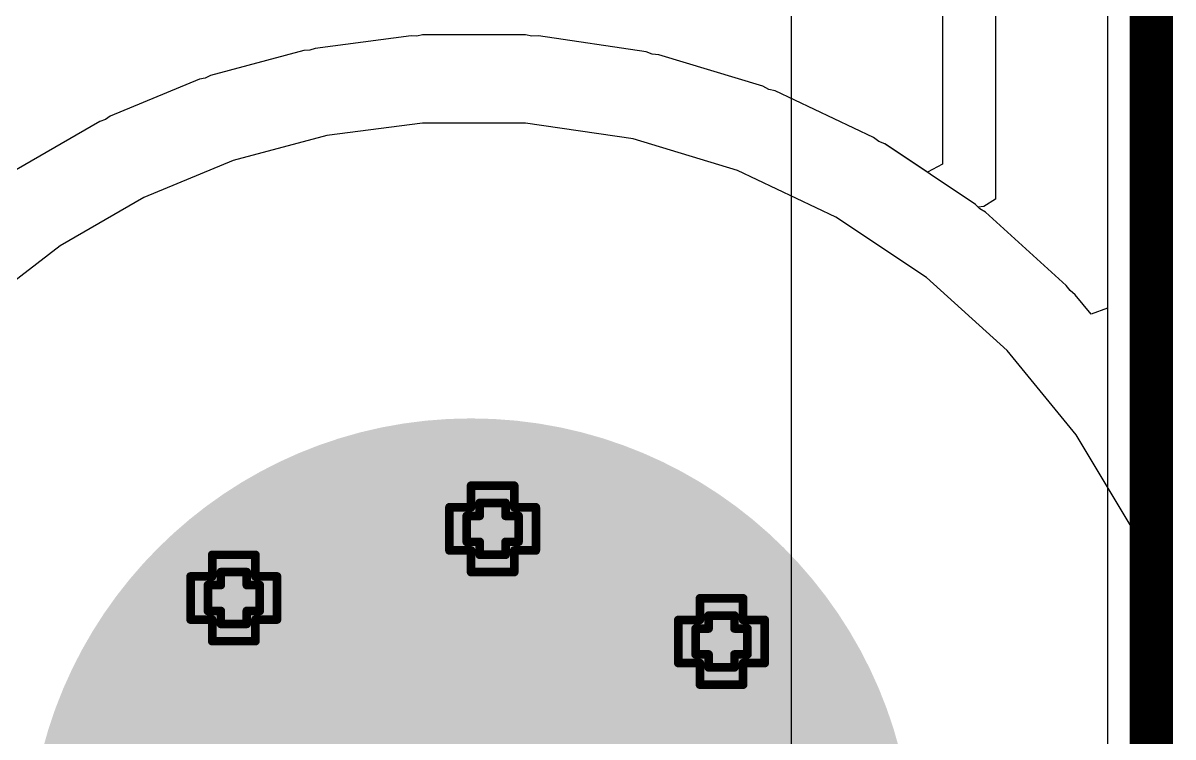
# Model space of a CAD drawing. Header units: inches. Extents: x -3 to 5259, y -3 to 5282.
# Drawn here: x 140.64 to 147.4, y 2 to 6.21 of the extents above; entities that cross this region are included whole.
import ezdxf

# ---------------------------------------------------------------- set-up
doc = ezdxf.new("R2010")
doc.units = ezdxf.units.IN
for name, color, linetype in [('Board Outline', 216, 'Continuous'), ('Bottom Layer', 5, 'Continuous'), ('Bottom Solder', 6, 'Continuous'), ('Drill Drawing', 1, 'Continuous'), ('Layer 1', 16, 'Continuous'), ('Layer 2', 76, 'Continuous'), ('Multi-Layer', 9, 'Continuous'), ('Pad Holes', 156, 'Continuous'), ('Top Layer', 1, 'Continuous'), ('Top Solder', 216, 'Continuous'), ('Via Holes', 16, 'Continuous')]:
    doc.layers.add(name, color=color, linetype=linetype)

msp = doc.modelspace()

# ---------------------------------------------------------------- hatches: boundary and pattern name
at = {"layer": 'Bottom Layer'}
h = msp.add_hatch(color=5, dxfattribs=at)
edge = h.paths.add_edge_path()
edge.add_arc((143.2777, 1.2777), 2.5, 0, 360)
h = msp.add_hatch(color=5, dxfattribs=at)
edge = h.paths.add_edge_path()
edge.add_arc((143.4047, 3.2293), 0.3, 0, 360)
h = msp.add_hatch(color=5, dxfattribs=at)
edge = h.paths.add_edge_path()
edge.add_arc((141.8829, 2.8225), 0.3, 0, 360)
h = msp.add_hatch(color=5, dxfattribs=at)
edge = h.paths.add_edge_path()
edge.add_arc((144.7504, 2.5667), 0.3, 0, 360)
at = {"layer": 'Bottom Solder'}
h = msp.add_hatch(color=6, dxfattribs=at)
edge = h.paths.add_edge_path()
edge.add_arc((143.2777, 1.2777), 2.6016, 0, 360)
h = msp.add_hatch(color=6, dxfattribs=at)
edge = h.paths.add_edge_path()
edge.add_arc((143.4047, 3.2293), 0.4016, 0, 360)
h = msp.add_hatch(color=6, dxfattribs=at)
edge = h.paths.add_edge_path()
edge.add_arc((141.8829, 2.8225), 0.4016, 0, 360)
h = msp.add_hatch(color=6, dxfattribs=at)
edge = h.paths.add_edge_path()
edge.add_arc((144.7504, 2.5667), 0.4016, 0, 360)
at = {"layer": 'Layer 1'}
h = msp.add_hatch(color=16, dxfattribs=at)
edge = h.paths.add_edge_path()
edge.add_arc((143.2777, 1.2777), 2.5, 0, 360)
h = msp.add_hatch(color=16, dxfattribs=at)
edge = h.paths.add_edge_path()
edge.add_arc((143.4047, 3.2293), 0.3, 0, 360)
h = msp.add_hatch(color=16, dxfattribs=at)
edge = h.paths.add_edge_path()
edge.add_arc((141.8829, 2.8225), 0.3, 0, 360)
h = msp.add_hatch(color=16, dxfattribs=at)
edge = h.paths.add_edge_path()
edge.add_arc((144.7504, 2.5667), 0.3, 0, 360)
at = {"layer": 'Layer 2'}
h = msp.add_hatch(color=76, dxfattribs=at)
edge = h.paths.add_edge_path()
edge.add_arc((143.2777, 1.2777), 2.5, 0, 360)
h = msp.add_hatch(color=76, dxfattribs=at)
edge = h.paths.add_edge_path()
edge.add_arc((143.4047, 3.2293), 0.3, 0, 360)
h = msp.add_hatch(color=76, dxfattribs=at)
edge = h.paths.add_edge_path()
edge.add_arc((141.8829, 2.8225), 0.3, 0, 360)
h = msp.add_hatch(color=76, dxfattribs=at)
edge = h.paths.add_edge_path()
edge.add_arc((144.7504, 2.5667), 0.3, 0, 360)
at = {"layer": 'Multi-Layer'}
h = msp.add_hatch(color=9, dxfattribs=at)
edge = h.paths.add_edge_path()
edge.add_arc((143.2777, 1.2777), 2.5, 0, 360)
at = {"layer": 'Pad Holes'}
h = msp.add_hatch(color=7, dxfattribs=at)
edge = h.paths.add_edge_path()
edge.add_arc((143.2777, 1.2777), 1.55, 0, 360)
at = {"layer": 'Top Layer'}
h = msp.add_hatch(color=1, dxfattribs=at)
edge = h.paths.add_edge_path()
edge.add_arc((143.2777, 1.2777), 2.5, 0, 360)
h = msp.add_hatch(color=1, dxfattribs=at)
edge = h.paths.add_edge_path()
edge.add_arc((143.4047, 3.2293), 0.3, 0, 360)
h = msp.add_hatch(color=1, dxfattribs=at)
edge = h.paths.add_edge_path()
edge.add_arc((141.8829, 2.8225), 0.3, 0, 360)
h = msp.add_hatch(color=1, dxfattribs=at)
edge = h.paths.add_edge_path()
edge.add_arc((144.7504, 2.5667), 0.3, 0, 360)
at = {"layer": 'Top Solder'}
h = msp.add_hatch(color=216, dxfattribs=at)
edge = h.paths.add_edge_path()
edge.add_arc((143.2777, 1.2777), 2.6016, 0, 360)
h = msp.add_hatch(color=216, dxfattribs=at)
edge = h.paths.add_edge_path()
edge.add_arc((143.4047, 3.2293), 0.4016, 0, 360)
h = msp.add_hatch(color=216, dxfattribs=at)
edge = h.paths.add_edge_path()
edge.add_arc((141.8829, 2.8225), 0.4016, 0, 360)
h = msp.add_hatch(color=216, dxfattribs=at)
edge = h.paths.add_edge_path()
edge.add_arc((144.7504, 2.5667), 0.4016, 0, 360)
at = {"layer": 'Via Holes'}
h = msp.add_hatch(color=7, dxfattribs=at)
edge = h.paths.add_edge_path()
edge.add_arc((143.4047, 3.2293), 0.15, 0, 360)
h = msp.add_hatch(color=7, dxfattribs=at)
edge = h.paths.add_edge_path()
edge.add_arc((141.8829, 2.8225), 0.15, 0, 360)
h = msp.add_hatch(color=7, dxfattribs=at)
edge = h.paths.add_edge_path()
edge.add_arc((144.7504, 2.5667), 0.15, 0, 360)

# ---------------------------------------------------------------- linework, layer by layer
at = {"layer": 'Board Outline'}
msp.add_lwpolyline([(147.2777, -2.7223, 0.254, 0.254, 0), (147.2777, 107.2777, 0.254, 0.254, 0)], format="xyseb", dxfattribs=at)
at = {"layer": 'Bottom Layer'}
for p, q in [((146.3616, 99.4072), (146.3616, 5.17)), ((146.05, 99.1957), (146.05, 5.3753)), ((142.9256, 6.1309), (142.3616, 6.0566)), ((142.9256, 6.1309), (142.3616, 6.0566)), ((142.9597, 6.1286), (142.9256, 6.1309)), ((142.9597, 6.1286), (142.9256, 6.1309)), ((142.9932, 6.1353), (142.9597, 6.1286)), ((142.9932, 6.1353), (142.9597, 6.1286)), ((143.2777, 6.1353), (142.9932, 6.1353)), ((143.2777, 6.1353), (142.9932, 6.1353)), ((143.5978, 6.1353), (143.2777, 6.1353)), ((143.5978, 6.1353), (143.2777, 6.1353)), ((143.6354, 6.1278), (143.5978, 6.1353)), ((143.6354, 6.1278), (143.5978, 6.1353)), ((143.6738, 6.1297), (143.6354, 6.1278)), ((143.6738, 6.1297), (143.6354, 6.1278)), ((144.3071, 6.0358), (143.6738, 6.1297)), ((144.3071, 6.0358), (143.6738, 6.1297)), ((142.2952, 6.0434), (141.7457, 5.8962)), ((142.2952, 6.0434), (141.7457, 5.8962)), ((142.3293, 6.0456), (142.2952, 6.0434)), ((142.3293, 6.0456), (142.2952, 6.0434)), ((142.3616, 6.0566), (142.3293, 6.0456)), ((142.3616, 6.0566), (142.3293, 6.0456)), ((144.3432, 6.0228), (144.3071, 6.0358)), ((144.3432, 6.0228), (144.3071, 6.0358)), ((144.3815, 6.0191), (144.3432, 6.0228)), ((144.3815, 6.0191), (144.3432, 6.0228)), ((144.9941, 5.8332), (144.3815, 6.0191)), ((144.9941, 5.8332), (144.3815, 6.0191)), ((141.7457, 5.8962), (141.715, 5.881)), ((141.7457, 5.8962), (141.715, 5.881)), ((141.6815, 5.8744), (141.156, 5.6567)), ((141.6815, 5.8744), (141.156, 5.6567)), ((141.715, 5.881), (141.6815, 5.8744)), ((141.715, 5.881), (141.6815, 5.8744)), ((145.028, 5.8151), (144.9941, 5.8332)), ((145.028, 5.8151), (144.9941, 5.8332)), ((145.0652, 5.8058), (145.028, 5.8151)), ((145.0652, 5.8058), (145.028, 5.8151)), ((145.644, 5.532), (145.0652, 5.8058)), ((145.644, 5.532), (145.0652, 5.8058)), ((141.0952, 5.6267), (140.6025, 5.3423)), ((141.0952, 5.6267), (140.6025, 5.3423)), ((141.1276, 5.6377), (141.0952, 5.6267)), ((141.1276, 5.6377), (141.0952, 5.6267)), ((141.156, 5.6567), (141.1276, 5.6377)), ((141.156, 5.6567), (141.1276, 5.6377)), ((142.9932, 5.6173), (142.4292, 5.5431)), ((143.2777, 5.6173), (142.9932, 5.6173)), ((143.5978, 5.6173), (143.2777, 5.6173)), ((144.2311, 5.5234), (143.5978, 5.6173)), ((142.4292, 5.5431), (141.8797, 5.3959)), ((144.8438, 5.3376), (144.2311, 5.5234)), ((145.6748, 5.5092), (145.644, 5.532)), ((145.6748, 5.5092), (145.644, 5.532)), ((145.7103, 5.4945), (145.6748, 5.5092)), ((145.7103, 5.4945), (145.6748, 5.5092)), ((146.2426, 5.1388), (145.7103, 5.4945)), ((145.9604, 5.3274), (145.7103, 5.4945)), ((141.8797, 5.3959), (141.3542, 5.1782)), ((146.05, 5.3753), (145.9604, 5.3274)), ((145.4225, 5.0638), (144.8438, 5.3376)), ((141.3542, 5.1782), (140.8615, 4.8937)), ((146.26, 5.1214), (146.2426, 5.1388)), ((146.3616, 5.17), (146.2919, 5.1257)), ((146.2919, 5.1257), (146.26, 5.1214)), ((145.9548, 4.7081), (145.4225, 5.0638)), ((140.8615, 4.8937), (140.4102, 4.5474)), ((146.4292, 4.2782), (145.9548, 4.7081)), ((146.8354, 3.7833), (146.4292, 4.2782)), ((147.1645, 3.2341), (146.8354, 3.7833)), ((147.287, 2.9384), (147.1645, 3.2341)), ((147.287, -2.713), (147.287, 2.9384))]:
    msp.add_line(p, q, dxfattribs=at)
at = {"layer": 'Bottom Solder'}
for p, q in [((142.9932, 5.6173), (142.4292, 5.5431)), ((143.2777, 5.6173), (142.9932, 5.6173)), ((143.5978, 5.6173), (143.2777, 5.6173)), ((144.2311, 5.5234), (143.5978, 5.6173)), ((142.4292, 5.5431), (141.8797, 5.3959)), ((144.8438, 5.3376), (144.2311, 5.5234)), ((141.8797, 5.3959), (141.3542, 5.1782)), ((145.4225, 5.0638), (144.8438, 5.3376)), ((141.3542, 5.1782), (140.8615, 4.8937)), ((145.9548, 4.7081), (145.4225, 5.0638)), ((140.8615, 4.8937), (140.4102, 4.5474)), ((146.4292, 4.2782), (145.9548, 4.7081)), ((146.8354, 3.7833), (146.4292, 4.2782)), ((147.1645, 3.2341), (146.8354, 3.7833)), ((147.287, 2.9384), (147.1645, 3.2341)), ((147.287, -2.713), (147.287, 2.9384))]:
    msp.add_line(p, q, dxfattribs=at)
at = {"layer": 'Drill Drawing'}
for points in [[(143.2777, 3.3563, 0.0508, 0.0508, 0), (143.2777, 3.4833, 0.0508, 0.0508, 0)], [(143.2777, 3.4833, 0.0508, 0.0508, 0), (143.5317, 3.4833, 0.0508, 0.0508, 0)], [(143.5317, 3.3563, 0.0508, 0.0508, 0), (143.5317, 3.4833, 0.0508, 0.0508, 0)], [(143.1507, 3.1023, 0.0508, 0.0508, 0), (143.1507, 3.3563, 0.0508, 0.0508, 0)], [(143.1507, 3.3563, 0.0508, 0.0508, 0), (143.2777, 3.3563, 0.0508, 0.0508, 0)], [(143.3285, 3.3055, 0.0508, 0.0508, 0), (143.3285, 3.3817, 0.0508, 0.0508, 0)], [(143.3285, 3.3817, 0.0508, 0.0508, 0), (143.4809, 3.3817, 0.0508, 0.0508, 0)], [(143.4809, 3.3055, 0.0508, 0.0508, 0), (143.4809, 3.3817, 0.0508, 0.0508, 0)], [(143.5317, 3.3563, 0.0508, 0.0508, 0), (143.6587, 3.3563, 0.0508, 0.0508, 0)], [(143.6587, 3.1023, 0.0508, 0.0508, 0), (143.6587, 3.3563, 0.0508, 0.0508, 0)], [(143.2523, 3.1531, 0.0508, 0.0508, 0), (143.2523, 3.3055, 0.0508, 0.0508, 0)], [(143.2523, 3.3055, 0.0508, 0.0508, 0), (143.3285, 3.3055, 0.0508, 0.0508, 0)], [(143.4809, 3.3055, 0.0508, 0.0508, 0), (143.5571, 3.3055, 0.0508, 0.0508, 0)], [(143.5571, 3.1531, 0.0508, 0.0508, 0), (143.5571, 3.3055, 0.0508, 0.0508, 0)], [(143.2523, 3.1531, 0.0508, 0.0508, 0), (143.3285, 3.1531, 0.0508, 0.0508, 0)], [(143.3285, 3.0769, 0.0508, 0.0508, 0), (143.3285, 3.1531, 0.0508, 0.0508, 0)], [(143.4809, 3.1531, 0.0508, 0.0508, 0), (143.5571, 3.1531, 0.0508, 0.0508, 0)], [(143.4809, 3.0769, 0.0508, 0.0508, 0), (143.4809, 3.1531, 0.0508, 0.0508, 0)], [(143.1507, 3.1023, 0.0508, 0.0508, 0), (143.2777, 3.1023, 0.0508, 0.0508, 0)], [(143.2777, 2.9753, 0.0508, 0.0508, 0), (143.2777, 3.1023, 0.0508, 0.0508, 0)], [(143.5317, 3.1023, 0.0508, 0.0508, 0), (143.6587, 3.1023, 0.0508, 0.0508, 0)], [(143.5317, 2.9753, 0.0508, 0.0508, 0), (143.5317, 3.1023, 0.0508, 0.0508, 0)], [(141.7559, 2.9495, 0.0508, 0.0508, 0), (141.7559, 3.0765, 0.0508, 0.0508, 0)], [(141.7559, 3.0765, 0.0508, 0.0508, 0), (142.0099, 3.0765, 0.0508, 0.0508, 0)], [(142.0099, 2.9495, 0.0508, 0.0508, 0), (142.0099, 3.0765, 0.0508, 0.0508, 0)], [(143.3285, 3.0769, 0.0508, 0.0508, 0), (143.4809, 3.0769, 0.0508, 0.0508, 0)], [(141.8067, 2.8987, 0.0508, 0.0508, 0), (141.8067, 2.9749, 0.0508, 0.0508, 0)], [(141.8067, 2.9749, 0.0508, 0.0508, 0), (141.9591, 2.9749, 0.0508, 0.0508, 0)], [(141.9591, 2.8987, 0.0508, 0.0508, 0), (141.9591, 2.9749, 0.0508, 0.0508, 0)], [(143.2777, 2.9753, 0.0508, 0.0508, 0), (143.5317, 2.9753, 0.0508, 0.0508, 0)], [(141.6289, 2.6955, 0.0508, 0.0508, 0), (141.6289, 2.9495, 0.0508, 0.0508, 0)], [(141.6289, 2.9495, 0.0508, 0.0508, 0), (141.7559, 2.9495, 0.0508, 0.0508, 0)], [(141.7305, 2.7463, 0.0508, 0.0508, 0), (141.7305, 2.8987, 0.0508, 0.0508, 0)], [(141.7305, 2.8987, 0.0508, 0.0508, 0), (141.8067, 2.8987, 0.0508, 0.0508, 0)], [(141.9591, 2.8987, 0.0508, 0.0508, 0), (142.0353, 2.8987, 0.0508, 0.0508, 0)], [(142.0099, 2.9495, 0.0508, 0.0508, 0), (142.1369, 2.9495, 0.0508, 0.0508, 0)], [(142.0353, 2.7463, 0.0508, 0.0508, 0), (142.0353, 2.8987, 0.0508, 0.0508, 0)], [(142.1369, 2.6955, 0.0508, 0.0508, 0), (142.1369, 2.9495, 0.0508, 0.0508, 0)], [(144.6234, 2.6937, 0.0508, 0.0508, 0), (144.6234, 2.8207, 0.0508, 0.0508, 0)], [(144.6234, 2.8207, 0.0508, 0.0508, 0), (144.8774, 2.8207, 0.0508, 0.0508, 0)], [(144.8774, 2.6937, 0.0508, 0.0508, 0), (144.8774, 2.8207, 0.0508, 0.0508, 0)], [(141.6289, 2.6955, 0.0508, 0.0508, 0), (141.7559, 2.6955, 0.0508, 0.0508, 0)], [(141.7305, 2.7463, 0.0508, 0.0508, 0), (141.8067, 2.7463, 0.0508, 0.0508, 0)], [(141.7559, 2.5685, 0.0508, 0.0508, 0), (141.7559, 2.6955, 0.0508, 0.0508, 0)], [(141.8067, 2.6701, 0.0508, 0.0508, 0), (141.8067, 2.7463, 0.0508, 0.0508, 0)], [(141.9591, 2.7463, 0.0508, 0.0508, 0), (142.0353, 2.7463, 0.0508, 0.0508, 0)], [(141.9591, 2.6701, 0.0508, 0.0508, 0), (141.9591, 2.7463, 0.0508, 0.0508, 0)], [(142.0099, 2.6955, 0.0508, 0.0508, 0), (142.1369, 2.6955, 0.0508, 0.0508, 0)], [(142.0099, 2.5685, 0.0508, 0.0508, 0), (142.0099, 2.6955, 0.0508, 0.0508, 0)], [(144.4964, 2.4397, 0.0508, 0.0508, 0), (144.4964, 2.6937, 0.0508, 0.0508, 0)], [(144.4964, 2.6937, 0.0508, 0.0508, 0), (144.6234, 2.6937, 0.0508, 0.0508, 0)], [(144.6742, 2.6429, 0.0508, 0.0508, 0), (144.6742, 2.7191, 0.0508, 0.0508, 0)], [(144.6742, 2.7191, 0.0508, 0.0508, 0), (144.8266, 2.7191, 0.0508, 0.0508, 0)], [(144.8266, 2.6429, 0.0508, 0.0508, 0), (144.8266, 2.7191, 0.0508, 0.0508, 0)], [(144.8774, 2.6937, 0.0508, 0.0508, 0), (145.0044, 2.6937, 0.0508, 0.0508, 0)], [(145.0044, 2.4397, 0.0508, 0.0508, 0), (145.0044, 2.6937, 0.0508, 0.0508, 0)], [(141.8067, 2.6701, 0.0508, 0.0508, 0), (141.9591, 2.6701, 0.0508, 0.0508, 0)], [(144.598, 2.4905, 0.0508, 0.0508, 0), (144.598, 2.6429, 0.0508, 0.0508, 0)], [(144.598, 2.6429, 0.0508, 0.0508, 0), (144.6742, 2.6429, 0.0508, 0.0508, 0)], [(144.8266, 2.6429, 0.0508, 0.0508, 0), (144.9028, 2.6429, 0.0508, 0.0508, 0)], [(144.9028, 2.4905, 0.0508, 0.0508, 0), (144.9028, 2.6429, 0.0508, 0.0508, 0)], [(141.7559, 2.5685, 0.0508, 0.0508, 0), (142.0099, 2.5685, 0.0508, 0.0508, 0)], [(144.598, 2.4905, 0.0508, 0.0508, 0), (144.6742, 2.4905, 0.0508, 0.0508, 0)], [(144.6742, 2.4143, 0.0508, 0.0508, 0), (144.6742, 2.4905, 0.0508, 0.0508, 0)], [(144.8266, 2.4905, 0.0508, 0.0508, 0), (144.9028, 2.4905, 0.0508, 0.0508, 0)], [(144.8266, 2.4143, 0.0508, 0.0508, 0), (144.8266, 2.4905, 0.0508, 0.0508, 0)], [(144.4964, 2.4397, 0.0508, 0.0508, 0), (144.6234, 2.4397, 0.0508, 0.0508, 0)], [(144.6234, 2.3127, 0.0508, 0.0508, 0), (144.6234, 2.4397, 0.0508, 0.0508, 0)], [(144.6742, 2.4143, 0.0508, 0.0508, 0), (144.8266, 2.4143, 0.0508, 0.0508, 0)], [(144.8774, 2.4397, 0.0508, 0.0508, 0), (145.0044, 2.4397, 0.0508, 0.0508, 0)], [(144.8774, 2.3127, 0.0508, 0.0508, 0), (144.8774, 2.4397, 0.0508, 0.0508, 0)], [(144.6234, 2.3127, 0.0508, 0.0508, 0), (144.8774, 2.3127, 0.0508, 0.0508, 0)]]:
    msp.add_lwpolyline(points, format="xyseb", dxfattribs=at)
for points in [[(143.265, 3.4833, 0.0254, 0.0254, 1), (143.2904, 3.4833, 0.0254, 0.0254, 1)], [(143.265, 3.4833, 0.0254, 0.0254, 1), (143.2904, 3.4833, 0.0254, 0.0254, 1)], [(143.519, 3.4833, 0.0254, 0.0254, 1), (143.5444, 3.4833, 0.0254, 0.0254, 1)], [(143.519, 3.4833, 0.0254, 0.0254, 1), (143.5444, 3.4833, 0.0254, 0.0254, 1)], [(143.138, 3.3563, 0.0254, 0.0254, 1), (143.1634, 3.3563, 0.0254, 0.0254, 1)], [(143.138, 3.3563, 0.0254, 0.0254, 1), (143.1634, 3.3563, 0.0254, 0.0254, 1)], [(143.265, 3.3563, 0.0254, 0.0254, 1), (143.2904, 3.3563, 0.0254, 0.0254, 1)], [(143.265, 3.3563, 0.0254, 0.0254, 1), (143.2904, 3.3563, 0.0254, 0.0254, 1)], [(143.3158, 3.3817, 0.0254, 0.0254, 1), (143.3412, 3.3817, 0.0254, 0.0254, 1)], [(143.3158, 3.3817, 0.0254, 0.0254, 1), (143.3412, 3.3817, 0.0254, 0.0254, 1)], [(143.4682, 3.3817, 0.0254, 0.0254, 1), (143.4936, 3.3817, 0.0254, 0.0254, 1)], [(143.4682, 3.3817, 0.0254, 0.0254, 1), (143.4936, 3.3817, 0.0254, 0.0254, 1)], [(143.519, 3.3563, 0.0254, 0.0254, 1), (143.5444, 3.3563, 0.0254, 0.0254, 1)], [(143.519, 3.3563, 0.0254, 0.0254, 1), (143.5444, 3.3563, 0.0254, 0.0254, 1)], [(143.646, 3.3563, 0.0254, 0.0254, 1), (143.6714, 3.3563, 0.0254, 0.0254, 1)], [(143.646, 3.3563, 0.0254, 0.0254, 1), (143.6714, 3.3563, 0.0254, 0.0254, 1)], [(143.2396, 3.3055, 0.0254, 0.0254, 1), (143.265, 3.3055, 0.0254, 0.0254, 1)], [(143.2396, 3.3055, 0.0254, 0.0254, 1), (143.265, 3.3055, 0.0254, 0.0254, 1)], [(143.3158, 3.3055, 0.0254, 0.0254, 1), (143.3412, 3.3055, 0.0254, 0.0254, 1)], [(143.3158, 3.3055, 0.0254, 0.0254, 1), (143.3412, 3.3055, 0.0254, 0.0254, 1)], [(143.4682, 3.3055, 0.0254, 0.0254, 1), (143.4936, 3.3055, 0.0254, 0.0254, 1)], [(143.4682, 3.3055, 0.0254, 0.0254, 1), (143.4936, 3.3055, 0.0254, 0.0254, 1)], [(143.5444, 3.3055, 0.0254, 0.0254, 1), (143.5698, 3.3055, 0.0254, 0.0254, 1)], [(143.5444, 3.3055, 0.0254, 0.0254, 1), (143.5698, 3.3055, 0.0254, 0.0254, 1)], [(143.2396, 3.1531, 0.0254, 0.0254, 1), (143.265, 3.1531, 0.0254, 0.0254, 1)], [(143.2396, 3.1531, 0.0254, 0.0254, 1), (143.265, 3.1531, 0.0254, 0.0254, 1)], [(143.3158, 3.1531, 0.0254, 0.0254, 1), (143.3412, 3.1531, 0.0254, 0.0254, 1)], [(143.3158, 3.1531, 0.0254, 0.0254, 1), (143.3412, 3.1531, 0.0254, 0.0254, 1)], [(143.4682, 3.1531, 0.0254, 0.0254, 1), (143.4936, 3.1531, 0.0254, 0.0254, 1)], [(143.4682, 3.1531, 0.0254, 0.0254, 1), (143.4936, 3.1531, 0.0254, 0.0254, 1)], [(143.5444, 3.1531, 0.0254, 0.0254, 1), (143.5698, 3.1531, 0.0254, 0.0254, 1)], [(143.5444, 3.1531, 0.0254, 0.0254, 1), (143.5698, 3.1531, 0.0254, 0.0254, 1)], [(143.138, 3.1023, 0.0254, 0.0254, 1), (143.1634, 3.1023, 0.0254, 0.0254, 1)], [(143.138, 3.1023, 0.0254, 0.0254, 1), (143.1634, 3.1023, 0.0254, 0.0254, 1)], [(143.265, 3.1023, 0.0254, 0.0254, 1), (143.2904, 3.1023, 0.0254, 0.0254, 1)], [(143.265, 3.1023, 0.0254, 0.0254, 1), (143.2904, 3.1023, 0.0254, 0.0254, 1)], [(143.519, 3.1023, 0.0254, 0.0254, 1), (143.5444, 3.1023, 0.0254, 0.0254, 1)], [(143.519, 3.1023, 0.0254, 0.0254, 1), (143.5444, 3.1023, 0.0254, 0.0254, 1)], [(143.646, 3.1023, 0.0254, 0.0254, 1), (143.6714, 3.1023, 0.0254, 0.0254, 1)], [(143.646, 3.1023, 0.0254, 0.0254, 1), (143.6714, 3.1023, 0.0254, 0.0254, 1)], [(141.7432, 3.0765, 0.0254, 0.0254, 1), (141.7686, 3.0765, 0.0254, 0.0254, 1)], [(141.7432, 3.0765, 0.0254, 0.0254, 1), (141.7686, 3.0765, 0.0254, 0.0254, 1)], [(141.9972, 3.0765, 0.0254, 0.0254, 1), (142.0226, 3.0765, 0.0254, 0.0254, 1)], [(141.9972, 3.0765, 0.0254, 0.0254, 1), (142.0226, 3.0765, 0.0254, 0.0254, 1)], [(143.3158, 3.0769, 0.0254, 0.0254, 1), (143.3412, 3.0769, 0.0254, 0.0254, 1)], [(143.3158, 3.0769, 0.0254, 0.0254, 1), (143.3412, 3.0769, 0.0254, 0.0254, 1)], [(143.4682, 3.0769, 0.0254, 0.0254, 1), (143.4936, 3.0769, 0.0254, 0.0254, 1)], [(143.4682, 3.0769, 0.0254, 0.0254, 1), (143.4936, 3.0769, 0.0254, 0.0254, 1)], [(141.794, 2.9749, 0.0254, 0.0254, 1), (141.8194, 2.9749, 0.0254, 0.0254, 1)], [(141.794, 2.9749, 0.0254, 0.0254, 1), (141.8194, 2.9749, 0.0254, 0.0254, 1)], [(141.9464, 2.9749, 0.0254, 0.0254, 1), (141.9718, 2.9749, 0.0254, 0.0254, 1)], [(141.9464, 2.9749, 0.0254, 0.0254, 1), (141.9718, 2.9749, 0.0254, 0.0254, 1)], [(143.265, 2.9753, 0.0254, 0.0254, 1), (143.2904, 2.9753, 0.0254, 0.0254, 1)], [(143.265, 2.9753, 0.0254, 0.0254, 1), (143.2904, 2.9753, 0.0254, 0.0254, 1)], [(143.519, 2.9753, 0.0254, 0.0254, 1), (143.5444, 2.9753, 0.0254, 0.0254, 1)], [(143.519, 2.9753, 0.0254, 0.0254, 1), (143.5444, 2.9753, 0.0254, 0.0254, 1)], [(141.6162, 2.9495, 0.0254, 0.0254, 1), (141.6416, 2.9495, 0.0254, 0.0254, 1)], [(141.6162, 2.9495, 0.0254, 0.0254, 1), (141.6416, 2.9495, 0.0254, 0.0254, 1)], [(141.7178, 2.8987, 0.0254, 0.0254, 1), (141.7432, 2.8987, 0.0254, 0.0254, 1)], [(141.7178, 2.8987, 0.0254, 0.0254, 1), (141.7432, 2.8987, 0.0254, 0.0254, 1)], [(141.7432, 2.9495, 0.0254, 0.0254, 1), (141.7686, 2.9495, 0.0254, 0.0254, 1)], [(141.7432, 2.9495, 0.0254, 0.0254, 1), (141.7686, 2.9495, 0.0254, 0.0254, 1)], [(141.794, 2.8987, 0.0254, 0.0254, 1), (141.8194, 2.8987, 0.0254, 0.0254, 1)], [(141.794, 2.8987, 0.0254, 0.0254, 1), (141.8194, 2.8987, 0.0254, 0.0254, 1)], [(141.9464, 2.8987, 0.0254, 0.0254, 1), (141.9718, 2.8987, 0.0254, 0.0254, 1)], [(141.9464, 2.8987, 0.0254, 0.0254, 1), (141.9718, 2.8987, 0.0254, 0.0254, 1)], [(141.9972, 2.9495, 0.0254, 0.0254, 1), (142.0226, 2.9495, 0.0254, 0.0254, 1)], [(141.9972, 2.9495, 0.0254, 0.0254, 1), (142.0226, 2.9495, 0.0254, 0.0254, 1)], [(142.0226, 2.8987, 0.0254, 0.0254, 1), (142.048, 2.8987, 0.0254, 0.0254, 1)], [(142.0226, 2.8987, 0.0254, 0.0254, 1), (142.048, 2.8987, 0.0254, 0.0254, 1)], [(142.1242, 2.9495, 0.0254, 0.0254, 1), (142.1496, 2.9495, 0.0254, 0.0254, 1)], [(142.1242, 2.9495, 0.0254, 0.0254, 1), (142.1496, 2.9495, 0.0254, 0.0254, 1)], [(144.6107, 2.8207, 0.0254, 0.0254, 1), (144.6361, 2.8207, 0.0254, 0.0254, 1)], [(144.6107, 2.8207, 0.0254, 0.0254, 1), (144.6361, 2.8207, 0.0254, 0.0254, 1)], [(144.8647, 2.8207, 0.0254, 0.0254, 1), (144.8901, 2.8207, 0.0254, 0.0254, 1)], [(144.8647, 2.8207, 0.0254, 0.0254, 1), (144.8901, 2.8207, 0.0254, 0.0254, 1)], [(141.6162, 2.6955, 0.0254, 0.0254, 1), (141.6416, 2.6955, 0.0254, 0.0254, 1)], [(141.6162, 2.6955, 0.0254, 0.0254, 1), (141.6416, 2.6955, 0.0254, 0.0254, 1)], [(141.7178, 2.7463, 0.0254, 0.0254, 1), (141.7432, 2.7463, 0.0254, 0.0254, 1)], [(141.7178, 2.7463, 0.0254, 0.0254, 1), (141.7432, 2.7463, 0.0254, 0.0254, 1)], [(141.7432, 2.6955, 0.0254, 0.0254, 1), (141.7686, 2.6955, 0.0254, 0.0254, 1)], [(141.7432, 2.6955, 0.0254, 0.0254, 1), (141.7686, 2.6955, 0.0254, 0.0254, 1)], [(141.794, 2.7463, 0.0254, 0.0254, 1), (141.8194, 2.7463, 0.0254, 0.0254, 1)], [(141.794, 2.7463, 0.0254, 0.0254, 1), (141.8194, 2.7463, 0.0254, 0.0254, 1)], [(141.9464, 2.7463, 0.0254, 0.0254, 1), (141.9718, 2.7463, 0.0254, 0.0254, 1)], [(141.9464, 2.7463, 0.0254, 0.0254, 1), (141.9718, 2.7463, 0.0254, 0.0254, 1)], [(141.9972, 2.6955, 0.0254, 0.0254, 1), (142.0226, 2.6955, 0.0254, 0.0254, 1)], [(141.9972, 2.6955, 0.0254, 0.0254, 1), (142.0226, 2.6955, 0.0254, 0.0254, 1)], [(142.0226, 2.7463, 0.0254, 0.0254, 1), (142.048, 2.7463, 0.0254, 0.0254, 1)], [(142.0226, 2.7463, 0.0254, 0.0254, 1), (142.048, 2.7463, 0.0254, 0.0254, 1)], [(142.1242, 2.6955, 0.0254, 0.0254, 1), (142.1496, 2.6955, 0.0254, 0.0254, 1)], [(142.1242, 2.6955, 0.0254, 0.0254, 1), (142.1496, 2.6955, 0.0254, 0.0254, 1)], [(144.4837, 2.6937, 0.0254, 0.0254, 1), (144.5091, 2.6937, 0.0254, 0.0254, 1)], [(144.4837, 2.6937, 0.0254, 0.0254, 1), (144.5091, 2.6937, 0.0254, 0.0254, 1)], [(144.6107, 2.6937, 0.0254, 0.0254, 1), (144.6361, 2.6937, 0.0254, 0.0254, 1)], [(144.6107, 2.6937, 0.0254, 0.0254, 1), (144.6361, 2.6937, 0.0254, 0.0254, 1)], [(144.6615, 2.7191, 0.0254, 0.0254, 1), (144.6869, 2.7191, 0.0254, 0.0254, 1)], [(144.6615, 2.7191, 0.0254, 0.0254, 1), (144.6869, 2.7191, 0.0254, 0.0254, 1)], [(144.8139, 2.7191, 0.0254, 0.0254, 1), (144.8393, 2.7191, 0.0254, 0.0254, 1)], [(144.8139, 2.7191, 0.0254, 0.0254, 1), (144.8393, 2.7191, 0.0254, 0.0254, 1)], [(144.8647, 2.6937, 0.0254, 0.0254, 1), (144.8901, 2.6937, 0.0254, 0.0254, 1)], [(144.8647, 2.6937, 0.0254, 0.0254, 1), (144.8901, 2.6937, 0.0254, 0.0254, 1)], [(144.9917, 2.6937, 0.0254, 0.0254, 1), (145.0171, 2.6937, 0.0254, 0.0254, 1)], [(144.9917, 2.6937, 0.0254, 0.0254, 1), (145.0171, 2.6937, 0.0254, 0.0254, 1)], [(141.794, 2.6701, 0.0254, 0.0254, 1), (141.8194, 2.6701, 0.0254, 0.0254, 1)], [(141.794, 2.6701, 0.0254, 0.0254, 1), (141.8194, 2.6701, 0.0254, 0.0254, 1)], [(141.9464, 2.6701, 0.0254, 0.0254, 1), (141.9718, 2.6701, 0.0254, 0.0254, 1)], [(141.9464, 2.6701, 0.0254, 0.0254, 1), (141.9718, 2.6701, 0.0254, 0.0254, 1)], [(144.5853, 2.6429, 0.0254, 0.0254, 1), (144.6107, 2.6429, 0.0254, 0.0254, 1)], [(144.5853, 2.6429, 0.0254, 0.0254, 1), (144.6107, 2.6429, 0.0254, 0.0254, 1)], [(144.6615, 2.6429, 0.0254, 0.0254, 1), (144.6869, 2.6429, 0.0254, 0.0254, 1)], [(144.6615, 2.6429, 0.0254, 0.0254, 1), (144.6869, 2.6429, 0.0254, 0.0254, 1)], [(144.8139, 2.6429, 0.0254, 0.0254, 1), (144.8393, 2.6429, 0.0254, 0.0254, 1)], [(144.8139, 2.6429, 0.0254, 0.0254, 1), (144.8393, 2.6429, 0.0254, 0.0254, 1)], [(144.8901, 2.6429, 0.0254, 0.0254, 1), (144.9155, 2.6429, 0.0254, 0.0254, 1)], [(144.8901, 2.6429, 0.0254, 0.0254, 1), (144.9155, 2.6429, 0.0254, 0.0254, 1)], [(141.7432, 2.5685, 0.0254, 0.0254, 1), (141.7686, 2.5685, 0.0254, 0.0254, 1)], [(141.7432, 2.5685, 0.0254, 0.0254, 1), (141.7686, 2.5685, 0.0254, 0.0254, 1)], [(141.9972, 2.5685, 0.0254, 0.0254, 1), (142.0226, 2.5685, 0.0254, 0.0254, 1)], [(141.9972, 2.5685, 0.0254, 0.0254, 1), (142.0226, 2.5685, 0.0254, 0.0254, 1)], [(144.5853, 2.4905, 0.0254, 0.0254, 1), (144.6107, 2.4905, 0.0254, 0.0254, 1)], [(144.5853, 2.4905, 0.0254, 0.0254, 1), (144.6107, 2.4905, 0.0254, 0.0254, 1)], [(144.6615, 2.4905, 0.0254, 0.0254, 1), (144.6869, 2.4905, 0.0254, 0.0254, 1)], [(144.6615, 2.4905, 0.0254, 0.0254, 1), (144.6869, 2.4905, 0.0254, 0.0254, 1)], [(144.8139, 2.4905, 0.0254, 0.0254, 1), (144.8393, 2.4905, 0.0254, 0.0254, 1)], [(144.8139, 2.4905, 0.0254, 0.0254, 1), (144.8393, 2.4905, 0.0254, 0.0254, 1)], [(144.8901, 2.4905, 0.0254, 0.0254, 1), (144.9155, 2.4905, 0.0254, 0.0254, 1)], [(144.8901, 2.4905, 0.0254, 0.0254, 1), (144.9155, 2.4905, 0.0254, 0.0254, 1)], [(144.4837, 2.4397, 0.0254, 0.0254, 1), (144.5091, 2.4397, 0.0254, 0.0254, 1)], [(144.4837, 2.4397, 0.0254, 0.0254, 1), (144.5091, 2.4397, 0.0254, 0.0254, 1)], [(144.6107, 2.4397, 0.0254, 0.0254, 1), (144.6361, 2.4397, 0.0254, 0.0254, 1)], [(144.6107, 2.4397, 0.0254, 0.0254, 1), (144.6361, 2.4397, 0.0254, 0.0254, 1)], [(144.6615, 2.4143, 0.0254, 0.0254, 1), (144.6869, 2.4143, 0.0254, 0.0254, 1)], [(144.6615, 2.4143, 0.0254, 0.0254, 1), (144.6869, 2.4143, 0.0254, 0.0254, 1)], [(144.8139, 2.4143, 0.0254, 0.0254, 1), (144.8393, 2.4143, 0.0254, 0.0254, 1)], [(144.8139, 2.4143, 0.0254, 0.0254, 1), (144.8393, 2.4143, 0.0254, 0.0254, 1)], [(144.8647, 2.4397, 0.0254, 0.0254, 1), (144.8901, 2.4397, 0.0254, 0.0254, 1)], [(144.8647, 2.4397, 0.0254, 0.0254, 1), (144.8901, 2.4397, 0.0254, 0.0254, 1)], [(144.9917, 2.4397, 0.0254, 0.0254, 1), (145.0171, 2.4397, 0.0254, 0.0254, 1)], [(144.9917, 2.4397, 0.0254, 0.0254, 1), (145.0171, 2.4397, 0.0254, 0.0254, 1)], [(144.6107, 2.3127, 0.0254, 0.0254, 1), (144.6361, 2.3127, 0.0254, 0.0254, 1)], [(144.6107, 2.3127, 0.0254, 0.0254, 1), (144.6361, 2.3127, 0.0254, 0.0254, 1)], [(144.8647, 2.3127, 0.0254, 0.0254, 1), (144.8901, 2.3127, 0.0254, 0.0254, 1)], [(144.8647, 2.3127, 0.0254, 0.0254, 1), (144.8901, 2.3127, 0.0254, 0.0254, 1)]]:
    msp.add_lwpolyline(points, format="xyseb", close=True, dxfattribs=at)
at = {"layer": 'Layer 1'}
for p, q in [((147.0187, 107.0187), (147.0187, -2.4634)), ((145.161, -2.4634), (145.161, 44.2208)), ((147.0187, 7.4729), (147.0187, -2.4634))]:
    msp.add_line(p, q, dxfattribs=at)
at = {"layer": 'Top Layer'}
for p, q in [((147.0187, 8.5258), (147.0187, 4.5271)), ((142.9256, 6.1309), (142.3616, 6.0566)), ((142.9597, 6.1286), (142.9256, 6.1309)), ((142.9932, 6.1353), (142.9597, 6.1286)), ((143.2777, 6.1353), (142.9932, 6.1353)), ((143.5978, 6.1353), (143.2777, 6.1353)), ((143.6354, 6.1278), (143.5978, 6.1353)), ((143.6738, 6.1297), (143.6354, 6.1278)), ((144.3071, 6.0358), (143.6738, 6.1297)), ((142.2952, 6.0434), (141.7457, 5.8962)), ((142.3293, 6.0456), (142.2952, 6.0434)), ((142.3616, 6.0566), (142.3293, 6.0456)), ((144.3432, 6.0228), (144.3071, 6.0358)), ((144.3815, 6.0191), (144.3432, 6.0228)), ((144.9941, 5.8332), (144.3815, 6.0191)), ((141.7457, 5.8962), (141.715, 5.881)), ((141.6815, 5.8744), (141.156, 5.6567)), ((141.715, 5.881), (141.6815, 5.8744)), ((145.028, 5.8151), (144.9941, 5.8332)), ((145.0652, 5.8058), (145.028, 5.8151)), ((145.644, 5.532), (145.0652, 5.8058)), ((141.0952, 5.6267), (140.6025, 5.3423)), ((141.1276, 5.6377), (141.0952, 5.6267)), ((141.156, 5.6567), (141.1276, 5.6377)), ((142.9932, 5.6173), (142.4292, 5.5431)), ((143.2777, 5.6173), (142.9932, 5.6173)), ((143.5978, 5.6173), (143.2777, 5.6173)), ((144.2311, 5.5234), (143.5978, 5.6173)), ((142.4292, 5.5431), (141.8797, 5.3959)), ((144.8438, 5.3376), (144.2311, 5.5234)), ((145.6748, 5.5092), (145.644, 5.532)), ((145.7103, 5.4945), (145.6748, 5.5092)), ((146.2426, 5.1388), (145.7103, 5.4945)), ((141.8797, 5.3959), (141.3542, 5.1782)), ((145.4225, 5.0638), (144.8438, 5.3376)), ((141.3542, 5.1782), (140.8615, 4.8937)), ((146.2697, 5.1116), (146.2426, 5.1388)), ((146.3027, 5.0919), (146.2697, 5.1116)), ((146.7771, 4.662), (146.3027, 5.0919)), ((145.9548, 4.7081), (145.4225, 5.0638)), ((140.8615, 4.8937), (140.4102, 4.5474)), ((146.4292, 4.2782), (145.9548, 4.7081)), ((146.7999, 4.6311), (146.7771, 4.662)), ((146.8296, 4.6068), (146.7999, 4.6311)), ((146.9231, 4.4929), (146.8296, 4.6068)), ((147.0187, 4.5271), (146.9231, 4.4929)), ((146.8354, 3.7833), (146.4292, 4.2782)), ((147.1645, 3.2341), (146.8354, 3.7833)), ((147.287, 2.9384), (147.1645, 3.2341)), ((147.287, -2.713), (147.287, 2.9384))]:
    msp.add_line(p, q, dxfattribs=at)
at = {"layer": 'Top Solder'}
for p, q in [((142.9932, 5.6173), (142.4292, 5.5431)), ((143.2777, 5.6173), (142.9932, 5.6173)), ((143.5978, 5.6173), (143.2777, 5.6173)), ((144.2311, 5.5234), (143.5978, 5.6173)), ((142.4292, 5.5431), (141.8797, 5.3959)), ((144.8438, 5.3376), (144.2311, 5.5234)), ((141.8797, 5.3959), (141.3542, 5.1782)), ((145.4225, 5.0638), (144.8438, 5.3376)), ((141.3542, 5.1782), (140.8615, 4.8937)), ((145.9548, 4.7081), (145.4225, 5.0638)), ((140.8615, 4.8937), (140.4102, 4.5474)), ((146.4292, 4.2782), (145.9548, 4.7081)), ((146.8354, 3.7833), (146.4292, 4.2782)), ((147.1645, 3.2341), (146.8354, 3.7833)), ((147.287, 2.9384), (147.1645, 3.2341)), ((147.287, -2.713), (147.287, 2.9384))]:
    msp.add_line(p, q, dxfattribs=at)

doc.saveas('drawing.dxf')
